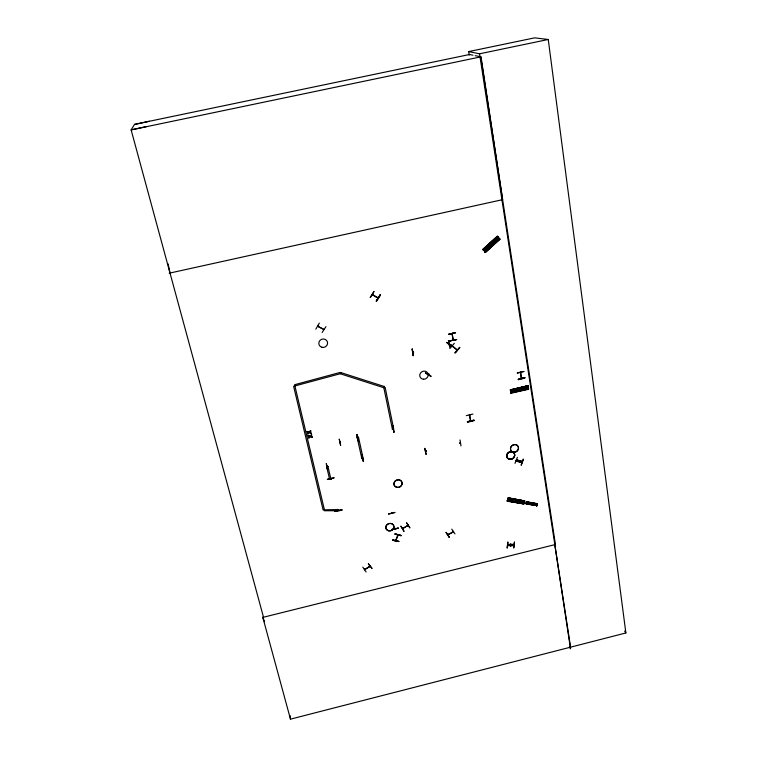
<?xml version="1.0" encoding="UTF-8"?>
<svg xmlns="http://www.w3.org/2000/svg" width="757" height="757" viewBox="0 0 757 757"><rect width="100%" height="100%" fill="white"/><g stroke="black" fill="none" stroke-linecap="round" stroke-linejoin="round"><path stroke-width="1.14" d="M331.017 479.124L330.525 478.386M330.686 479.209L330.866 478.604M338.256 510.417L337.821 509.688M423.579 379.266L423.579 379.248A4.305 4.012 -29.6 0 1 420.485 373.059A4.305 4.012 -29.6 0 1 427.79 373.22A4.305 4.012 -29.6 0 1 423.608 379.257L423.579 379.285M536.76 505.96L537.404 503.793M526.418 502.326L526.626 501.683L525.878 503.916L536.722 505.667M536.855 505.648L526.001 503.537M537.281 504.399L537.508 503.717L526.531 501.749L526.172 502.97M523.598 504.294L524.715 500.916L508.278 497.822L507.199 500.879L523.749 503.85L523.929 503.263L507.502 500.178L523.929 503.282M524.696 501.002L508.136 497.945L507.975 498.598L524.412 501.692L524.497 500.945M317.599 326.333L318.404 326.428L317.713 326.059M507.322 500.746L507.171 501.21L523.74 503.888M523.816 503.66L507.389 500.349L523.816 503.471M507.956 498.522L524.506 501.569M469.482 415.101L470.712 420.693M470.457 420.476L470.617 421.11L469.529 414.959M337.669 509.31L337.66 510.729L324.28 510.738L324.299 509.319M452.099 333.714L453.386 340.101L452.951 339.354M372.17 294.71L372.756 294.549M339.997 442.154L340.253 441.946M425.538 372.832L431.083 376.125M510.748 544.009L510.672 544.652M510.559 546.355L511.117 545.788M511.107 544.643L510.738 544.065M448.929 344.643L449.204 344.18M449.062 344.265L448.882 343.697M524.592 501.352L508.155 498.22M524.705 500.973L508.184 497.974M536.77 505.941L536.912 505.392M536.978 505.316L526.011 503.31M365.186 569.387L365.073 569.179M395.722 540.583L397.917 534.688M369.463 566.52L370.041 566.444M369.936 565.876L370.107 566.425L369.785 565.895M395.902 540.328L398.229 535.029M510.464 390.252L528.187 386.325L510.54 390.744C509.953 386.969 511.126 395.107 510.738 392.164L528.443 388.227L528.585 389.278L510.899 393.262L510.824 392.769L528.509 388.786M510.71 392.325L528.433 388.407M448.343 534.489C446.223 534.962 455.004 531.745 452.639 531.452M408.146 525.292L402.563 528.518M403.159 528.5L402.856 527.998M448.286 534.518L448.258 534.281M510.795 392.93L528.509 388.956L528.083 385.663L510.379 389.846L528.102 385.71L510.455 390.129M357.474 438.048L357.418 437.735M391.748 513.407L391.861 513.038M449.28 537.385L446.1 532.389M516 461.079L521.98 462.773M522.075 462.48L516.142 460.767M398.788 541.387C388.048 537.716 393.403 541.586 398.797 541.359M398.816 541.577L392.646 540.138M404.087 531.196L400.86 526.106L403.85 531.338M508.865 501.191L509.811 498.257M327.573 466.463L327.507 466.18M366.133 572.018L362.783 567.088M527.014 503.689L527.544 502.042M527.004 503.897L527.638 501.957M358.326 437.319L357.796 437.432M358.175 437.082L358.316 437.357M535.568 503.452L534.887 505.326M362.366 457.928L362.442 458.468L362.281 457.881M413.521 352.071C411.874 351.891 414.59 352.686 413.35 351.835L413.057 352.507L412.745 352.043M393.034 428.831C393.413 430.004 392.098 429.2 393.186 428.859M449.015 343.886L448.201 343.848M425.519 451.238L426.238 450.926M392.372 429.361L393.754 429.257L385.152 387.433L383.837 387.735L340.641 373.892L341.047 372.482M392.457 429.56L383.837 387.735L384.234 386.335M395.192 533.855L401.286 535.521L395.078 534.168M517.381 457.351L515.006 463.35M519.075 461.004L518.923 461.552L519.16 460.956M519.51 461.581L519.614 461.155M521.081 465.053L523.39 459.054L521.355 465.139M448.787 344.719L449.156 344.246M430.932 376.532L425.377 373.069M449.365 344.463L448.731 343.659M327.043 466.284L327.081 466.889L327.686 466.719M393.195 429.38L392.684 429.21M315.811 329.134L319.369 323.088M317.59 326.267L323.788 329.267M322.132 332.512L325.945 326.627M460.199 442.656C461.089 443.791 458.874 443.015 460.398 442.93M370.258 297.501L374.043 291.426L370.287 297.51M372.198 294.265C373.778 296.053 378.14 298.504 378.122 297.615M376.314 300.936C388.398 282.02 368.091 314.051 380.44 295.192M376.371 301.04L380.061 294.918M327.63 469.775L326.286 463.549L327.639 469.643M516.416 460.038L522.406 461.694L516.312 459.972M364.458 569.557L364.94 569.226M446.516 342.476L452.298 345.694L446.45 342.353M428.812 373.816L428.188 374.195M449.062 344.832L449.355 344.359M428.509 374.526C429.418 373.069 428.386 375.425 428.178 374.1M330.96 479.209L330.885 478.717M470.494 420.523L470.892 420.977L470.599 420.211M521.365 377.885L521.431 377.686M455.004 352.667C469.094 336.449 445.513 364.06 459.821 347.69M310.654 430.591C306.945 434.953 311.146 428.992 310.796 431.206L309.585 432.332L310.796 431.206M307.579 433.553L308.818 432.398L307.73 434.168L309.235 432.559L311.288 433.297L309.235 432.559M310.096 436.079C305.317 434.338 311.184 437.83 311.61 434.641L310.54 436.382L311.752 435.256M310.124 436.221L311.61 434.641M308.544 437.593L309.774 436.448L308.686 438.208L310.19 436.6L312.244 437.338L310.19 436.6M449.261 537.215L446.128 532.37L449.365 537.356M485.445 252.365L499.885 239.174L485.445 252.374L482.871 249.403L497.387 236.25L499.932 239.231M497.425 236.307L482.985 249.545L483.657 250.302L498.144 237.14L483.638 250.274M497.368 236.241L482.871 249.403M497.529 236.439L483.43 250.047L497.841 236.78L498.153 237.149M483.42 250.047L497.86 236.809M484.783 251.617L499.166 238.341L499.743 239.023L485.265 252.166L484.773 251.617L499.204 238.389M484.991 251.844L499.497 238.72M485.01 251.873L499.705 238.975M485.114 251.986L499.639 238.89M364.552 569.463L369.965 566.217M448.352 534.745L448.068 534.224M453.027 531.215L453.282 531.367M453.329 531.764L447.87 535.048L447.605 534.574M358.402 437.65L357.711 437.745M327.715 466.747L326.92 466.378M408.155 525.178L402.592 528.812L403.027 528.291M407.626 525.831L408.231 525.538L407.891 525.027M368.404 563.88L372.056 568.46L368.356 563.71M364.704 569.68L370.135 566.378M451.778 529.143L454.957 533.912M409.802 527.847L406.537 522.746L409.878 527.78M372.293 294.435L372.964 294.823M447.964 534.981L447.68 534.451M426.087 454.276L424.677 448.418M424.942 448.352L426.087 454.418M457.342 349.904L452.137 345.798M357.976 440.801L356.661 434.632M356.935 434.546L358.345 440.735M412.177 349.109L413.114 355.695L412.272 349.1M402.733 528.764L402.469 528.235M324.346 509.556L294.605 384.726L339.959 372.482L340.29 373.731L293.612 386.278L323.078 509.858L337.726 509.546M472.964 55.204L469.624 54.485L134.566 124.347L131.122 129.892L263.512 617.22L262.783 617.324L290.48 719.15L625.878 632.956L548.248 39.478L534.65 37.85L468.668 51.59L469.217 55.081M264.572 621.686L262.811 617.4L263.512 617.22M262.811 617.4L555.439 544.501L480.752 56.87L131.122 129.892L146.707 126.533M391.889 529.503L398.39 528.235L391.889 529.465M391.965 529.758L398.296 527.913M329.484 478.84L330.828 478.765L327.951 466.426M388.587 513.956L395.04 512.413L388.606 514.06M466.35 415.631L472.898 414.079M469.614 415.565L469.387 414.732M473.92 420.182L467.391 421.744L467.533 422.207L474.062 420.655L473.92 420.182L467.391 421.734M467.466 421.895L473.996 420.315M357.257 437.754L358.553 437.451L363.029 457.89L361.742 458.193L357.181 437.546M326.664 466.738L328.008 466.653M334.831 511.183L341.426 509.821M334.868 511.335C348.485 508.013 340.669 511.24 334.821 511.145M517.296 372.964L523.863 371.422M518.365 379.673C522.538 376.863 530.818 377.251 518.356 379.654M518.233 379.266L524.847 377.828M327.052 466.624L327.658 466.482M362.433 458.127L361.827 458.543L362.489 458.392M361.884 455.071L363.18 461.164M460.019 439.968L460.994 445.92M459.887 443.309L460.256 442.959M327.374 479.323L334.007 477.771M393.044 426.011L393.924 432.294L392.637 425.973M392.618 429.257L393.195 429.096M510.54 390.707L528.244 386.751M358.458 441.028L357.181 434.944M340.641 445.4L339.221 439.079L340.603 445.258M448.343 344.047L448.948 343.905M340.016 442.41L340.148 441.823M169.199 273.201L502.62 199.649L481.026 56.813M134.472 124.498L149.403 121.271M448.787 334.197L455.591 332.56L448.844 334.272M448.797 334.234L455.563 332.806M449.819 340.801L456.651 339.486L449.904 340.981M468.668 51.59L479.55 53.804L548.248 39.478M369.548 566.738L369.397 566.132M426.172 451.077L425.604 450.935M393.971 432.266L392.741 426.068M361.941 455.184L363.54 461.212M425.68 451.522L425.481 451.03M361.874 458.581L361.827 457.985M357.806 437.754L357.711 437.196M507.947 544.397L514.173 544.349M507.909 544.718L514.135 544.671M507.833 545.362L514.06 545.314M507.796 545.683L514.022 545.636M507.218 500.897L523.541 503.859M526.446 501.834L537.432 503.982L526.503 502.042M526.408 502.128L537.375 504.143L526.266 502.355M525.907 503.481L536.902 505.534M475.188 55.677L479.947 56.586M520.721 372.245L521.516 378.254M516.52 459.802L522.519 461.467M310.502 436.24L312.244 437.338M310.54 436.382L312.092 436.694M309.774 436.448L308.156 435.975L309.812 436.581M309.547 432.19L311.288 433.297M308.818 432.398L307.2 431.925L308.847 432.54M307.105 431.566L309.168 432.171M341.114 372.662L384.319 386.524M317.524 326.078L323.703 329.541M394.974 528.859L395.107 528.254M372.349 294.473L378.197 297.823M484.66 251.475L499.147 238.323M497.671 236.581L483.221 249.801M484.452 248.211L486.694 250.775M490.763 242.486L492.996 245.06M495.002 238.625L497.235 241.199M493.536 239.96L495.769 242.533M492.23 241.152L494.463 243.726M495.986 237.736L498.22 240.31M520.324 372.094L521.213 378.263M526.181 386.146L526.626 389.268M524.98 386.42L525.424 389.543M523.182 386.827L523.636 389.94M521.592 387.187L522.103 390.385M519.794 387.593L520.248 390.716M452.241 333.421L451.957 333.619M452.005 333.468L453.102 340.092M452.856 339.448L452.932 339.902M454.342 343.309L449.847 348.599M456.954 349.999L451.986 345.977M449.838 340.849L456.66 339.562M624.629 631.054L625.878 632.956M536.306 503.585L535.625 505.468M534.461 503.244L533.78 505.118M522.841 500.632L521.885 503.547M469.34 414.874L469.643 415.584M521.724 500.424L520.778 503.339M520.068 500.112L519.113 503.027M470.315 420.343L470.561 420.996M518.583 499.828L517.637 502.752M516.917 499.516L515.971 502.44M413.492 355.61L412.215 348.986M339.978 442.419L339.912 441.88M569.387 646.771L570.513 648.806L554.777 544.671M426.059 450.831L426.361 451.314M518.299 379.342L524.762 377.686M452.61 531.537L452.79 532.02M392.571 428.935L392.741 429.512M407.985 525.046L408.174 525.585M407.493 525.263L407.777 525.812M402.951 528.017L403.14 528.556M391.643 513.095L391.624 513.378M357.588 437.291L357.806 438.265L357.38 437.877M363.19 461.174L361.865 455.071M361.676 457.976L361.893 458.534M317.647 325.86L317.703 326.362M364.458 569.132L364.723 569.699L364.372 569.255M330.762 478.339L330.979 479.266M330.487 478.528L330.743 479.323L330.554 478.793M338.048 509.631L338.247 510.502M307.077 431.424L307.228 432.067M308.042 435.474L308.194 436.117M326.712 466.955L329.541 479.067M528.178 386.505L510.473 390.489M528.5 388.653L510.814 392.618M327.393 479.399L334.026 477.856M357.134 434.84L358.506 441.17M168.063 263.833L170.003 273.022M517.324 373.04L523.882 371.498M479.55 53.804L570.579 647.197M512.148 389.401L512.612 392.523M290.092 715.63L290.48 719.15M510.256 459.357L510.256 459.395A4.135 3.69 -31.8 0 0 514.419 453.68A4.135 3.69 -31.8 0 0 507.502 453.613A4.135 3.69 -31.8 0 0 510.294 459.376M507.862 542.144L507.181 547.936L507.862 542.144M514.448 542.097L513.757 547.888L514.448 542.097M532.124 503.774C532.663 505.421 533.524 502.487 532.124 503.774M532.341 502.79L531.736 504.796L532.379 502.847M533.439 502.998L532.843 505.004L533.486 503.055M395.107 534.073L401.191 535.738L395.04 533.978M449.97 347.17L448.409 340.631L449.961 347.16M321.839 347.255A4.41 4.211 -15.4 0 0 327.497 342.23A4.41 4.211 -15.4 0 0 320.258 340.139A4.41 4.211 -15.4 0 0 321.839 347.255M396.696 487.347A4.164 3.757 -21.6 0 0 402.099 482.701A4.164 3.757 -21.6 0 0 395.372 480.95A4.164 3.757 -21.6 0 0 396.696 487.347M396.659 487.224A4.154 3.757 -21.6 0 0 402.043 482.588A4.154 3.757 -21.6 0 0 395.334 480.846A4.154 3.757 -21.6 0 0 396.659 487.224M388.549 530.771A4.135 3.681 -19.9 0 0 393.905 526.181A4.135 3.681 -19.9 0 0 387.215 524.525A4.135 3.681 -19.9 0 0 388.549 530.771A4.107 3.653 -19.9 0 0 393.858 526.134A4.107 3.653 -19.9 0 0 387.224 524.497A4.107 3.653 -19.9 0 0 388.54 530.685M514.022 452.241A4.154 3.709 -32.4 0 0 518.176 446.507A4.154 3.709 -32.4 0 0 511.23 446.441A4.154 3.709 -32.4 0 0 514.022 452.241A4.145 3.709 -32.4 0 0 518.167 446.516A4.145 3.709 -32.4 0 0 511.24 446.441A4.145 3.709 -32.4 0 0 514.031 452.232M510.218 459.272A4.135 3.69 -31.8 0 0 514.344 453.575A4.135 3.69 -31.8 0 0 507.436 453.509A4.135 3.69 -31.8 0 0 510.218 459.272A4.126 3.681 -31.8 0 0 514.334 453.585A4.126 3.681 -31.8 0 0 507.436 453.519A4.126 3.681 -31.8 0 0 510.218 459.262"/></g></svg>
